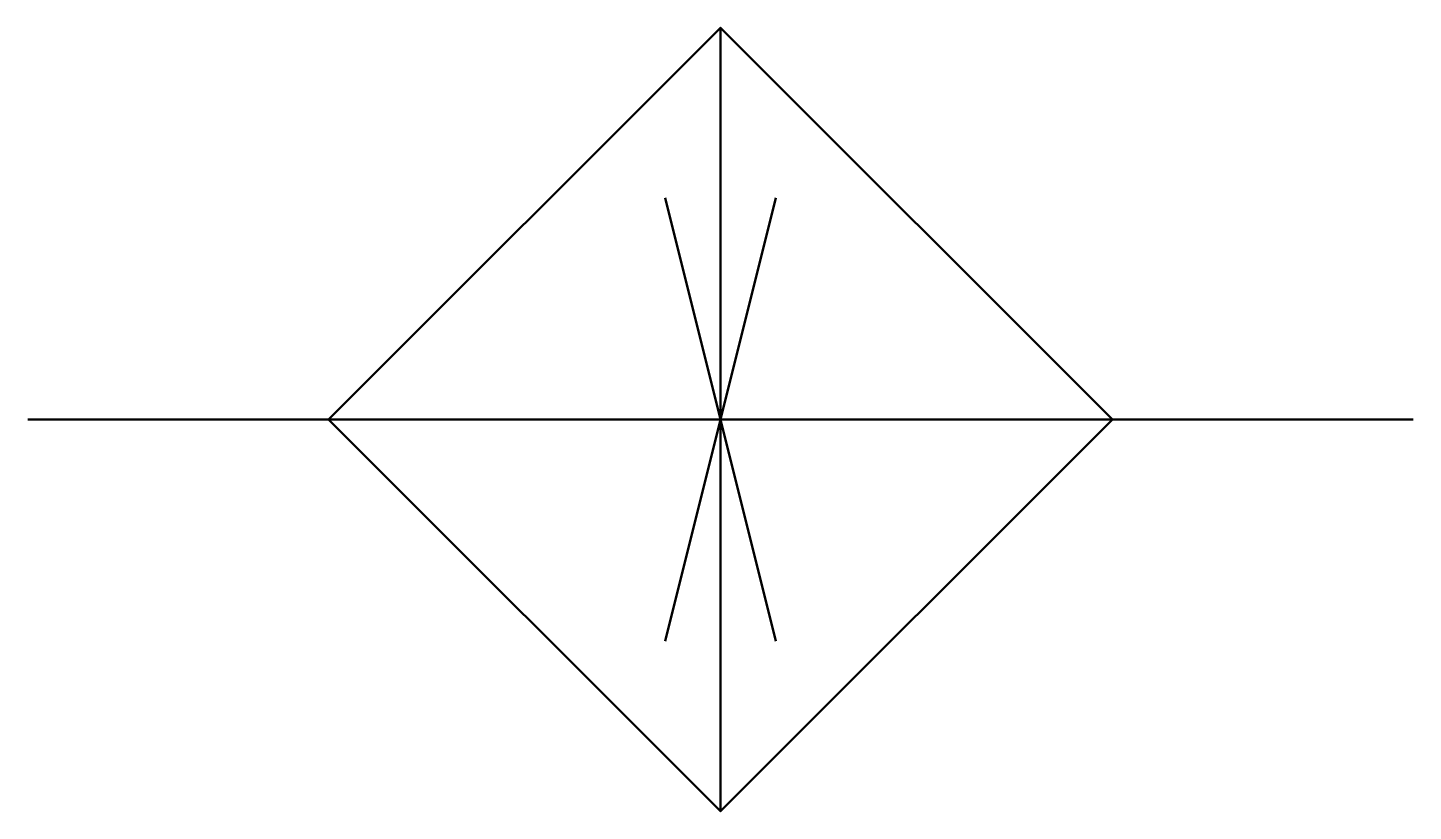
# Model space of a CAD drawing. Header units: millimetres. Extents: x 111.4 to 136.4, y -177.4 to -163.2.
import ezdxf

# ---------------------------------------------------------------- set-up
doc = ezdxf.new("R2010")
doc.units = ezdxf.units.MM
doc.linetypes.add('K5LT_BASIC', pattern=[0])

msp = doc.modelspace()

# ---------------------------------------------------------------- linework, layer by layer
at = {"color": 1, "linetype": 'K5LT_BASIC', "lineweight": 50}
for p, q in [((123.867, -163.212), (123.867, -177.352)), ((123.867, -170.282), (122.867, -166.282)), ((123.867, -170.282), (124.867, -166.282)), ((111.367, -170.282), (136.367, -170.282)), ((123.867, -170.282), (122.867, -174.282)), ((123.867, -170.282), (124.867, -174.282))]:
    msp.add_line(p, q, dxfattribs=at)
msp.add_lwpolyline([(130.938, -170.282), (123.867, -177.353), (116.796, -170.282), (123.867, -163.211)], close=True, dxfattribs=at)

doc.saveas('drawing.dxf')
